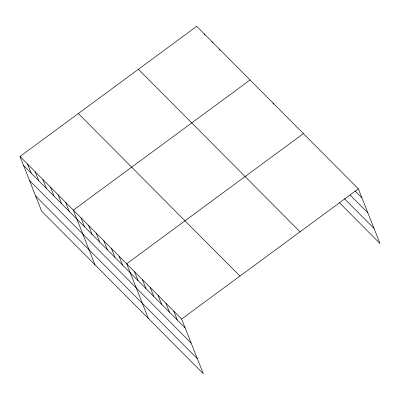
<?xml version="1.0" encoding="UTF-8"?>
<svg xmlns="http://www.w3.org/2000/svg" width="400" height="400" viewBox="0 0 400 400"><rect width="100%" height="100%" fill="white"/><g stroke="black" fill="none" stroke-linecap="round" stroke-linejoin="round"><path stroke-width="0.6" d="M20 156.495L181.63 319.035L203.27 373.68L41.635 211.145L20 156.495L196.73 26.32L358.365 188.855L380 243.505L339.44 202.715M250.07 79.955L73.34 210.135L94.975 264.78M303.41 133.595L126.675 263.77L148.315 318.42M181.63 319.035L358.365 188.855M354.94 190.815L361.92 197.83M350.005 194.92L367.885 212.905M344.375 198.605L374.035 228.43M138.41 69.275L300.04 231.815M78.32 113.54L239.955 276.075M23.555 165.475L185.185 328.01M29.52 180.545L191.155 343.08M35.67 196.075L197.3 358.61M272.93 102.945L273.375 104.065M219.59 49.305L220.035 50.43M211.97 41.645L212.415 42.765M204.35 33.98L204.795 35.105M173.78 311.14L177.335 320.115M165.93 303.245L169.485 312.22M158.08 295.35L161.635 304.325M150.23 287.455L153.785 296.43M142.38 279.56L145.93 288.54M134.525 271.665L138.08 280.645M119.055 256.11L122.61 265.085M111.435 248.445L114.99 257.425M103.815 240.785L107.37 249.76M96.2 233.12L99.75 242.1M88.58 225.46L92.13 234.435M80.96 217.795L84.51 226.775M65.72 202.47L69.275 211.45M58.1 194.81L61.655 203.785M50.48 187.145L54.035 196.125M42.86 179.485L46.415 188.46M35.24 171.82L38.795 180.8M27.62 164.16L31.175 173.135"/></g></svg>
